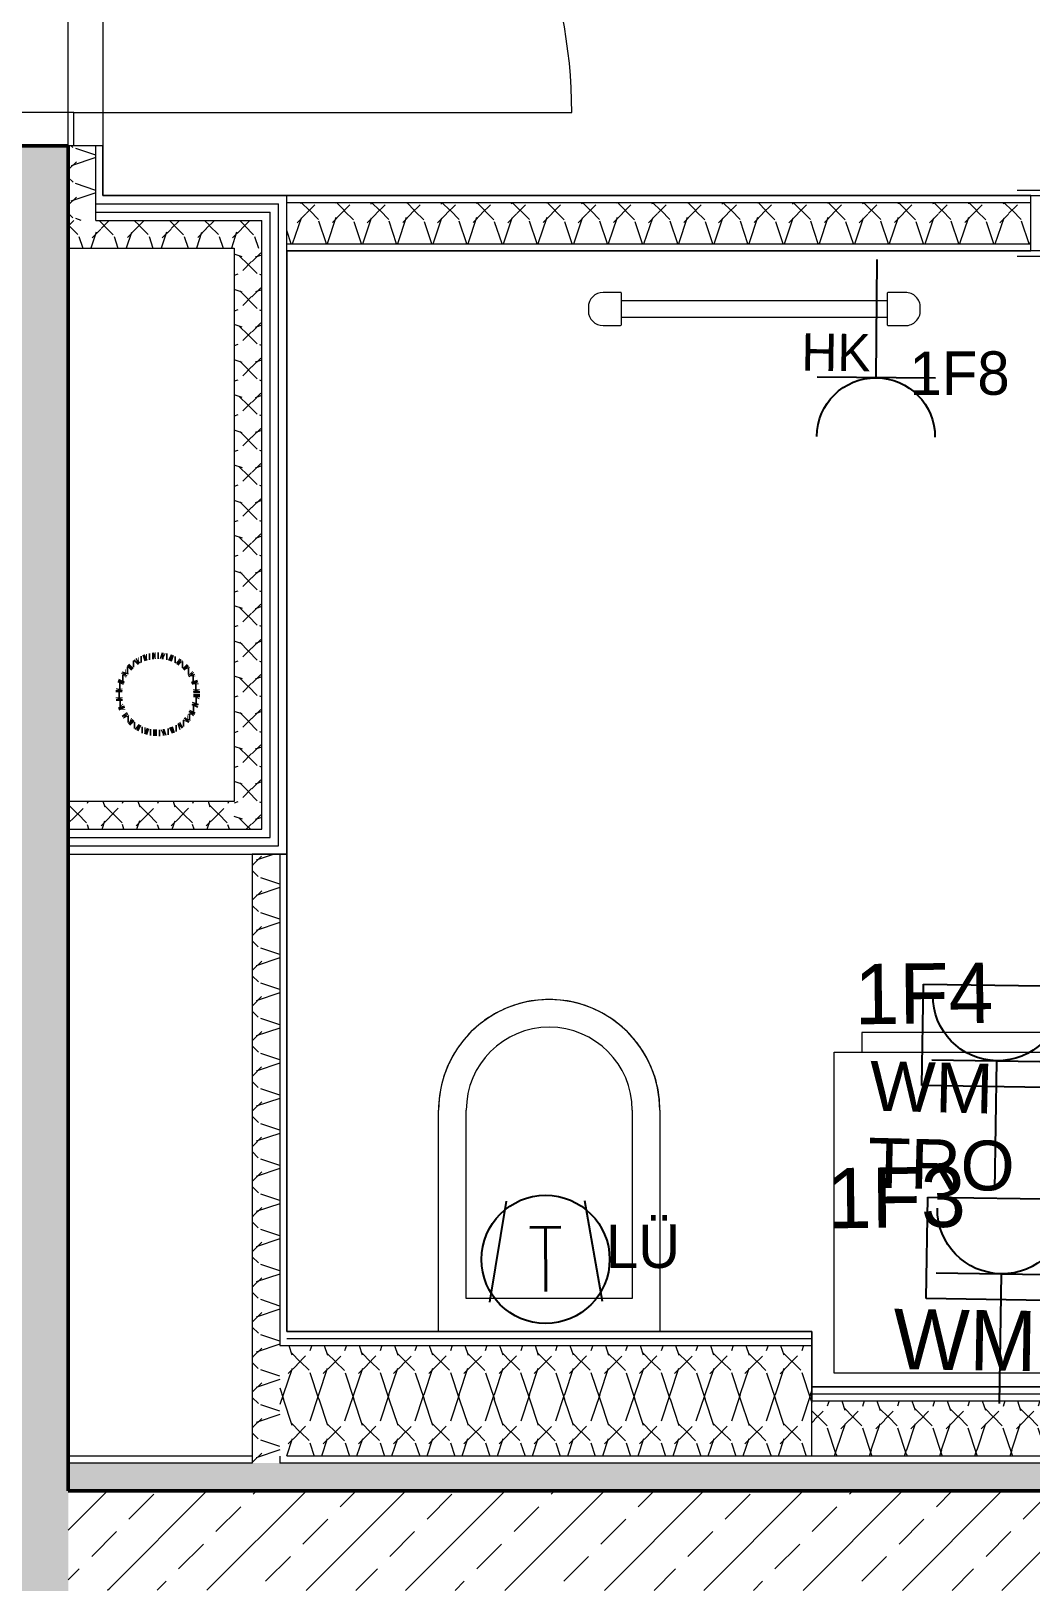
# Model space of a CAD drawing. Header units: metres. Extents: x -17679 to 22565, y -12299 to 33430.
# Drawn here: x 4627 to 6435, y 13222 to 16024 of the extents above; entities that cross this region are included whole.
import ezdxf
from ezdxf.enums import TextEntityAlignment as Align

# ---------------------------------------------------------------- set-up
doc = ezdxf.new("R2010")
doc.units = ezdxf.units.M
doc.linetypes.add('Strich Punkt', pattern=[0.015875, 0.00635, -0.0047625, 0, -0.0047625])
doc.layers.get('0').update_dxf_attribs({"color": 252})
for name, color, linetype, lineweight in [('A_Decken', 8, 'Continuous', 13), ('A_Kanal_SW', 34, 'Strich Punkt', 100), ('A_Raeume_', 7, 'Continuous', 5), ('A_Sanitaer', 3, 'Continuous', 13), ('A_Tueren', 31, 'Continuous', 13), ('A_Waende', 7, 'Continuous', 13), ('M-EQPM', 50, 'Continuous', 5), ('Text', 130, 'Continuous', 9)]:
    doc.layers.add(name, color=color, linetype=linetype, lineweight=lineweight)
doc.layers.add('E_Steckdose+Schalter', color=150, linetype='Continuous', true_color=0x0b6cf4)
doc.styles.add('Arial_2', font='arial.ttf', dxfattribs={"height": 0.09})
doc.styles.add('ET_LEGENDE - Wohnung$0$ROMANS', font='romans.shx', dxfattribs={"width": 0.6})
pattern_1 = [(45, (0, 0), (-0.0898025612106916, 0.0898025612106916), []), (45, (0.0898, 0), (-0.0898025612106916, 0.0898025612106916), [0.0635, -0.03175])]

# ---------------------------------------------------------------- blocks, each defined once
blk = doc.blocks.new('*U553')
for p, q in [((62.49999999999998, 0), (-62.50000000000003, 0)), ((-1.42e-14, 0), (-1.42e-14, -124.9999999999857))]:
    blk.add_line(p, q)
blk.add_arc((-1.42e-14, 62.5), 62.49999999999545, 180, 0)
at = {"style": 'ET_LEGENDE - Wohnung$0$ROMANS', "width": 0.8, "flags": 1}
for tag, p in [('RAUMBUCHNUMMER', (-1.42e-14, -424.9999999999857)), ('ANLAGE', (-7.11e-14, -595.4472819843263)), ('TEILANLAGE_NR', (-7.11e-14, -755.4537253861862)), ('KOMPONENTE', (-7.11e-14, -901.3415913071971)), ('KOMPONENTE_NR', (-7.11e-14, -1063.289201699502)), ('BEZEICHNUNG', (-7.11e-14, -1205.595275481798)), ('TYP', (-1.42e-14, -1346.747756559581)), ('HERSTELLER', (-7.11e-14, -1514.075453492046)), ('MODEL', (-1.42e-14, -1677.25564314158)), ('LEISTUNG_MAX', (-5.258e-13, -1851.504109420363)), ('SPEZIFISCH_1', (-5.258e-13, -2012.846368334653)), ('SPEZIFISCH_2', (-5.258e-13, -2200.001041977929)), ('SPEZIFISCH_3', (-5.258e-13, -2374.249508256711)), ('SPEZIFISCH_4', (-5.258e-13, -2548.497974535494)), ('SPEZIFISCH_5', (-5.258e-13, -2722.746440814277)), ('GEWERKE_CODE', (-5.258e-13, -2896.994907093059)), ('LV_POS', (-5.258e-13, -3071.243373371843)), ('ZAEHLER', (-5.258e-13, -3245.491839650626)), ('PLATZHALTER_1', (-5.258e-13, -3419.740305929408)), ('PLATZHALTER_2', (-5.258e-13, -3593.988772208192)), ('PLATZHALTER_3', (-5.258e-13, -3768.237238486975)), ('JOBLISTE_VDMA', (-5.258e-13, -3942.485704765757)), ('ET_SPEZIFISCH_1', (-5.542e-13, -4116.73417104454)), ('ET_SPEZIFISCH_2', (-5.542e-13, -4290.982637323323)), ('ET_SPEZIFISCH_3', (-5.542e-13, -4465.231103602105)), ('ET_SPEZIFISCH_4', (-5.542e-13, -4639.479569880888)), ('ET_SPEZIFISCH_5', (-5.542e-13, -4813.728036159671)), ('ET_SPEZIFISCH_6', (-5.542e-13, -4987.976502438454)), ('ET_SPEZIFISCH_7', (-5.542e-13, -5162.224968717237))]:
    blk.add_attdef(tag, text='', height=100, dxfattribs=at).set_placement(p, align=Align.MIDDLE)
blk = doc.blocks.new('*U554')
for p, q in [((-61.10572275256288, 91.4663361400626), (-88.08133666266853, -65.89141166887865)), ((61.13336169065442, 91.44786541193635), (88.10124545852727, -65.86478990064664))]:
    blk.add_line(p, q)
blk.add_circle((0, 0), 100)
at = {"style": 'ET_LEGENDE - Wohnung$0$ROMANS', "width": 0.8}
blk.add_text('T', height=100, dxfattribs=at).set_placement((0, 0), align=Align.MIDDLE_CENTER)
at = {"style": 'ET_LEGENDE - Wohnung$0$ROMANS', "width": 0.6, "flags": 1}
for tag, p in [('RAUMBUCHNUMMER', (0, -400)), ('ANLAGE', (0, -550))]:
    blk.add_attdef(tag, text='', height=100, dxfattribs=at).set_placement(p, align=Align.MIDDLE)
for tag, p in [('TEILANLAGE_NR', (0, -700)), ('KOMPONENTE', (0, -850)), ('KOMPONENTE_NR', (0, -1000)), ('BEZEICHNUNG', (0, -1150)), ('TYP', (0, -1300)), ('HERSTELLER', (0, -1450)), ('MODEL', (0, -1600)), ('LEISTUNG_MAX', (0, -1750)), ('SPEZIFISCH_1', (0, -1900)), ('SPEZIFISCH_2', (0, -2050)), ('SPEZIFISCH_3', (-9.095e-13, -2200)), ('SPEZIFISCH_4', (0, -2350)), ('SPEZIFISCH_5', (0, -2500)), ('GEWERKE_CODE', (0, -2650)), ('LV_POS', (0, -2800)), ('ZAEHLER', (0, -2950)), ('PLATZHALTER_1', (0, -3100)), ('PLATZHALTER_2', (-9.095e-13, -3250)), ('PLATZHALTER_3', (-9.095e-13, -3400)), ('JOBLISTE_VDMA', (0, -3550)), ('ET_SPEZIFISCH_1', (0, -3700)), ('ET_SPEZIFISCH_2', (0, -3850)), ('ET_SPEZIFISCH_3', (0, -4000)), ('ET_SPEZIFISCH_4', (0, -4149.999999999999)), ('ET_SPEZIFISCH_5', (0, -4299.999999999999)), ('ET_SPEZIFISCH_6', (0, -4449.999999999999)), ('ET_SPEZIFISCH_7', (0, -4599.999999999999))]:
    blk.add_attdef(tag, text='', height=100, dxfattribs=at).set_placement(p, align=Align.MIDDLE_CENTER)
blk = doc.blocks.new('*U557')
for p, q in [((71.76012031211306, 72.89295057388), (-72.64824161156511, 72.89295057388)), ((-72.64824161156511, 72.89295057388), (-72.64824161150813, -25.05839849405378)), ((71.76012031211306, -25.058398494031), (71.76012031211306, 72.89295057388)), ((62.49999999999998, 0), (-62.50000000000003, 0)), ((-1.42e-14, 0), (-1.42e-14, -124.9999999999857)), ((-72.64824161150813, -25.05839849405378), (71.76012031211306, -25.058398494031))]:
    blk.add_line(p, q)
blk.add_arc((-1.42e-14, 62.5), 62.49999999999545, 180, 0)
at = {"style": 'ET_LEGENDE - Wohnung$0$ROMANS', "width": 0.8, "flags": 1}
for tag, p in [('RAUMBUCHNUMMER', (-1.42e-14, -424.9999999999857)), ('ANLAGE', (-7.11e-14, -595.4472819843263)), ('TEILANLAGE_NR', (-7.11e-14, -755.4537253861862)), ('KOMPONENTE', (-7.11e-14, -901.3415913071971)), ('KOMPONENTE_NR', (-7.11e-14, -1063.289201699502)), ('BEZEICHNUNG', (-7.11e-14, -1205.595275481798)), ('TYP', (-1.42e-14, -1346.747756559581)), ('HERSTELLER', (-7.11e-14, -1514.075453492046)), ('MODEL', (-1.42e-14, -1677.25564314158)), ('LEISTUNG_MAX', (-5.258e-13, -1851.504109420363)), ('SPEZIFISCH_1', (-5.258e-13, -2012.846368334653)), ('SPEZIFISCH_2', (-5.258e-13, -2200.001041977929)), ('SPEZIFISCH_3', (-5.258e-13, -2374.249508256711)), ('SPEZIFISCH_4', (-5.258e-13, -2548.497974535494)), ('SPEZIFISCH_5', (-5.258e-13, -2722.746440814277)), ('GEWERKE_CODE', (-5.258e-13, -2896.994907093059)), ('LV_POS', (-5.258e-13, -3071.243373371843)), ('ZAEHLER', (-5.258e-13, -3245.491839650626)), ('PLATZHALTER_1', (-5.258e-13, -3419.740305929408)), ('PLATZHALTER_2', (-5.258e-13, -3593.988772208192)), ('PLATZHALTER_3', (-5.258e-13, -3768.237238486975)), ('JOBLISTE_VDMA', (-5.258e-13, -3942.485704765757))]:
    blk.add_attdef(tag, text='', height=100, dxfattribs=at).set_placement(p, align=Align.MIDDLE)
blk = doc.blocks.new('UZ_D1 - SL_0900x2000_Wohnungstür-5426849-263_PP_03DG_BT2')
at = {"layer": 'A_Tueren', "lineweight": 5}
for p, q in [((0.4499999999999895, 0.1000000000009668), (0.449999999999988, 1.000000000000967)), ((-0.5100000000000088, 0.100000000000966), (-0.4500000000000082, 0.1000000000009659)), ((-0.4500000000000082, 0.1000000000009659), (-0.4500000000000082, -0.1000000000000607)), ((0.4499999999999915, 0.1000000000009661), (0.4499999999999915, -0.1000000000000618)), ((0.5099999999999923, 0.100000000000966), (0.4499999999999915, 0.1000000000009661)), ((-0.4500000000000082, -0.1000000000000607), (-0.5100000000000089, -0.1000000000000607)), ((0.4499999999999915, -0.1000000000000618), (0.5099999999999923, -0.1000000000000617))]:
    blk.add_line(p, q, dxfattribs=at)
blk.add_arc((0.4499999999999894, 0.1000000000009668), 0.8999999999999996, 89.99999999999969, 180.0000000000001, dxfattribs=at)
blk = doc.blocks.new('UZ_D1 - SL_0800x2000_Zimmertür_Stahlzarge_GK-7175309-263_PP_03DG_BT2')
at = {"layer": 'A_Tueren', "lineweight": 5}
for p, q in [((-0.400000000000008, 0.0600000000000611), (-0.4600000000000088, 0.0600000000000611)), ((-0.400000000000008, -0.0600000000009659), (-0.400000000000008, 0.0600000000000611)), ((0.3999999999999917, 0.0600000000000649), (0.4599999999999925, 0.060000000000065)), ((0.3999999999999917, -0.0600000000009661), (0.3999999999999917, 0.060000000000065)), ((-0.4600000000000088, -0.0600000000009661), (-0.400000000000008, -0.0600000000009659)), ((0.4599999999999925, -0.0600000000009661), (0.3999999999999917, -0.0600000000009661)), ((0.3999999999999895, -0.0600000000009666), (0.3999999999999883, -0.8600000000009668))]:
    blk.add_line(p, q, dxfattribs=at)
blk.add_arc((0.3999999999999895, -0.0600000000009665), 0.8000000000000008, 179.9999999999999, 269.9999999999999, dxfattribs=at)
blk = doc.blocks.new('Sani_Waschmaschine - 600x600-V33-263_PP_03DG_BT2')
at = {"layer": 'A_Sanitaer'}
for p, q in [((0.017517468495105, 0.0483504352122712), (0.0175174684951029, 0.0133504352122705)), ((0.0237854904497031, 0.0483504352121971), (0.0175174684951586, 0.0483504352121971)), ((0.5175174684951586, 0.0483504352121972), (0.0175174684951586, 0.0483504352121971)), ((0.0422752515195546, 0.0483504352121971), (0.023785490449706, 0.0483504352121971)), ((0.0720595978781521, 0.0483504352121971), (0.042275251519558, 0.0483504352121971)), ((0.1116450180304763, 0.0483504352121971), (0.0720595978781559, 0.0483504352121971)), ((0.1590465337157703, 0.0483504352121971), (0.1116450180304842, 0.0483504352121971)), ((0.2118872350060813, 0.0483504352121971), (0.1590465337157785, 0.0483504352121971)), ((0.26751746849516, 0.0483504352121971), (0.2118872350060895, 0.0483504352121971)), ((0.3231477019842383, 0.0483504352121971), (0.2675174684951642, 0.0483504352121971)), ((0.3759884032745492, 0.0483504352121971), (0.3231477019842472, 0.0483504352121971)), ((0.4233899189598428, 0.0483504352121971), (0.3759884032745581, 0.0483504352121971)), ((0.4629753391121667, 0.0483504352121971), (0.4233899189598523, 0.0483504352121971)), ((0.4927596854707638, 0.0483504352121972), (0.4629753391121716, 0.0483504352121971)), ((0.5112494465406147, 0.0483504352121971), (0.4927596854707638, 0.0483504352121972)), ((0.5175174684951586, 0.0483504352121972), (0.5112494465406147, 0.0483504352121971)), ((0.5175174684951042, 0.0133504352122748), (0.5175174684951042, 0.0483504352122712)), ((-0.032482531504838, 0.0133504352121966), (0.5675174684951619, 0.0133504352121967)), ((-0.032482531504838, -0.566649564787803), (-0.032482531504838, 0.0133504352121966)), ((0.0175174684951586, 0.0133504352121966), (0.1116450180304773, 0.0133504352121966)), ((0.0175174684951586, 0.0133504352121966), (0.0237854904497027, 0.0133504352121966)), ((0.0237854904497027, 0.0133504352121966), (0.0422752515195537, 0.0133504352121966)), ((0.0422752515195537, 0.0133504352121966), (0.072059597878151, 0.0133504352121966)), ((0.0720595978781547, 0.0133504352121966), (0.111645018030475, 0.0133504352121966)), ((0.1116450180304792, 0.0133504352121966), (0.1590465337157713, 0.0133504352121966)), ((0.1116450180304789, 0.0133504352121966), (0.1590465337157687, 0.0133504352121966)), ((0.1590465337157713, 0.0133504352121966), (0.2118872350060821, 0.0133504352121966)), ((0.1590465337157728, 0.0133504352121966), (0.2118872350060795, 0.0133504352121966)), ((0.2118872350060821, 0.0133504352121966), (0.2675174684951606, 0.0133504352121966)), ((0.2118872350060838, 0.0133504352121966), (0.267517468495158, 0.0133504352121966)), ((0.2675174684951628, 0.0133504352121966), (0.3231477019842389, 0.0133504352121966)), ((0.2675174684951666, 0.0133504352121966), (0.3231477019842366, 0.0133504352121966)), ((0.3231477019842389, 0.0133504352121966), (0.3759884032745498, 0.0133504352121966)), ((0.323147701984241, 0.0133504352121966), (0.3759884032745475, 0.0133504352121966)), ((0.3759884032745518, 0.0133504352121966), (0.4233899189598431, 0.0133504352121966)), ((0.3759884032745521, 0.0133504352121966), (0.4233899189598415, 0.0133504352121966)), ((0.4233899189598456, 0.0133504352121966), (0.462975339112167, 0.0133504352121966)), ((0.4233899189598461, 0.0133504352121966), (0.4629753391121656, 0.0133504352121966)), ((0.462975339112167, 0.0133504352121966), (0.492759685470764, 0.0133504352121966)), ((0.4629753391121706, 0.0133504352121966), (0.4927596854707631, 0.0133504352121966)), ((0.4927596854707667, 0.0133504352121966), (0.5112494465406147, 0.0133504352121966)), ((0.4927596854707687, 0.0133504352121966), (0.5112494465406144, 0.0133504352121966)), ((0.5112494465406147, 0.0133504352121966), (0.5175174684951588, 0.0133504352121966)), ((0.5112494465406144, 0.0133504352121966), (0.5175174684951588, 0.0133504352121966)), ((0.5675174684951619, 0.0133504352121967), (0.5675174684951619, -0.5666495647878027)), ((0.5675174684951619, -0.5666495647878027), (-0.032482531504838, -0.5666495647878027))]:
    blk.add_line(p, q, dxfattribs=at)
blk = doc.blocks.new('Sani_WC-Wandbasierend - 400x600-V56-263_PP_03DG_BT2')
at = {"layer": 'A_Sanitaer', "lineweight": 5}
for p, q in [((-0.0750000000000053, -0.5125000000019604), (-0.0750000000000053, -0.112500000001966)), ((-0.0750000000000076, -0.112500000001966), (0.3249999999999972, -0.112500000001966)), ((-0.0750000000000076, -0.5125000000019089), (-0.0750000000000076, -0.112500000001966)), ((0.3249999999999948, -0.112500000001966), (0.3249999999999948, -0.5125000000019604)), ((0.3249999999999972, -0.112500000001966), (0.3249999999999972, -0.5125000000019082)), ((-0.0250000000000051, -0.1725000000019744), (0.2749999999999947, -0.1725000000019744)), ((-0.0250000000000051, -0.5125000000019088), (-0.0250000000000051, -0.1725000000019744)), ((0.2749999999999947, -0.1725000000019744), (0.2749999999999947, -0.5125000000019082))]:
    blk.add_line(p, q, dxfattribs=at)
for centre, radius, start, end in [((0.1249999999999948, -0.5125000000019604), 0.1999999999999985, 180.0000000000007, 3.053e-13), ((0.1249999999999948, -0.5125000000019082), 0.1999999999999988, 179.9999999999999, 195.2196719280583), ((0.1249999999999948, -0.5125000000019082), 0.1499999999999993, 180.0000000000003, 359.9999999999996), ((0.1249999999999948, -0.5125000000019082), 0.1999999999999986, 344.7803280719468, 359.9999999999996), ((0.1249999999999948, -0.5125000000019082), 0.1999999999999988, 195.2196719280583, 200.1489911569505), ((0.1249999999999948, -0.5125000000019082), 0.1999999999999988, 200.1489911569505, 210.5084536868395), ((0.1249999999999948, -0.5125000000019082), 0.1999999999999986, 332.2043756006005, 339.8510088430535), ((0.1249999999999948, -0.5125000000019082), 0.1999999999999986, 339.8510088430535, 344.7803280719468), ((0.1249999999999948, -0.5125000000019082), 0.1999999999999988, 210.5084536868395, 216.2662473357285), ((0.1249999999999948, -0.5125000000019082), 0.1999999999999985, 323.7337526642704, 329.4915463131563), ((0.1249999999999948, -0.5125000000019082), 0.1999999999999986, 329.4915463131563, 332.0709084514628), ((0.1249999999999948, -0.5125000000019082), 0.1999999999999988, 216.2662473357286, 225.9280558007898), ((0.1249999999999948, -0.5125000000019082), 0.1999999999999986, 314.071944199206, 323.7337526642704), ((0.1249999999999948, -0.5125000000019082), 0.1999999999999989, 225.9280558007897, 231.8047665613715), ((0.1249999999999948, -0.5125000000019082), 0.1999999999999988, 231.8047665613715, 241.6661428717942), ((0.1249999999999948, -0.5125000000019082), 0.1999999999999986, 298.3338571281986, 308.1952334386325), ((0.1249999999999948, -0.5125000000019082), 0.1999999999999985, 308.1952334386325, 314.071944199206), ((0.1249999999999948, -0.5125000000019082), 0.1999999999999988, 241.6661428717942, 247.1471205001753), ((0.1249999999999948, -0.5125000000019082), 0.1999999999999987, 247.1471205001752, 258.6660035308511), ((0.1249999999999948, -0.5125000000019082), 0.1999999999999986, 281.3339964691955, 292.8528794998212), ((0.1249999999999948, -0.5125000000019082), 0.1999999999999986, 292.8528794998212, 298.3338571281986), ((0.1249999999999948, -0.5125000000019082), 0.1999999999999987, 258.6660035308511, 262.3967355897237), ((0.1249999999999948, -0.5125000000019082), 0.1999999999999987, 262.3967355897237, 277.6032644102702), ((0.1249999999999948, -0.5125000000019082), 0.1999999999999986, 277.6032644102702, 281.3339964691955)]:
    blk.add_arc(centre, radius, start, end, dxfattribs=at)
blk = doc.blocks.new('HLS_Heizkörper Bad - 60x120-V103-263_PP_03DG_BT2')
at = {"layer": 'M-EQPM'}
for p, q in [((-0.2419849348481775, -0.0500000000000012), (-0.2729999999999975, -0.0500000000000012)), ((-0.2400000000000147, -0.1080000000000008), (-0.2400000000000147, -0.0519849348481641)), ((0.2400000000000151, -0.0520000000000012), (0.2400000000000152, -0.1080181787089705)), ((0.2730000000000071, -0.0500000000000012), (0.2420000000000151, -0.0500000000000012)), ((-0.2999999999999973, -0.0770000000000012), (-0.2999999999999972, -0.083000000000001)), ((0.2399999999999455, -0.0649999999998986), (-0.2400000000000538, -0.064999999999903)), ((0.3000000000000072, -0.0830000000000008), (0.3000000000000071, -0.0770000000000012)), ((-0.2729999999999972, -0.1100000000000007), (-0.2420000000000146, -0.1100000000000007)), ((-0.240000000000056, -0.0949999999998962), (0.2399999999999477, -0.0949999999998961)), ((0.2419818212910453, -0.1100000000000008), (0.2730000000000071, -0.1100000000000008))]:
    blk.add_line(p, q, dxfattribs=at)
for centre, radius, start, end in [((-0.2729999999999973, -0.0770000000000013), 0.027, 89.99999999999994, 179.9999999999996), ((-0.2419849348481775, -0.0519849348481641), 0.0019849348481629, 359.9999999999986, 90.00000000000063), ((-0.2419849348481774, -0.051984934848156), 0.0019849348481629, 44.99999999999871, 74.99999999999888), ((0.2420000000000151, -0.0520000000000012), 0.002, 89.9999999999998, 180.0000000000002), ((0.2730000000000071, -0.0770000000000012), 0.0270000000000001, 359.9999999999988, 89.99999999999928), ((-0.2729999999999972, -0.0830000000000008), 0.027, 179.9999999999996, 269.9999999999993), ((0.2730000000000072, -0.0830000000000008), 0.027, 269.9999999999989, 359.999999999999), ((-0.2420000000000147, -0.1080000000000007), 0.002, 270.0000000000002, 359.9999999999994), ((-0.2420000000000146, -0.1079999999999926), 0.002, 269.999999999999, 359.999999999999), ((0.2419818212910453, -0.1080181787089705), 0.0019818212910302, 179.9999999999992, 270.0000000000005), ((0.2419818212910454, -0.1080181787089624), 0.0019818212910302, 179.9999999999994, 269.9999999999998)]:
    blk.add_arc(centre, radius, start, end, dxfattribs=at)
blk = doc.blocks.new('6546546')
at = {"layer": 'A_Waende', "lineweight": 5, "true_color": 0x636466}
h = blk.add_hatch(dxfattribs=at)
h.set_pattern_fill('FP_2', color=251, style=0, pattern_type=2)
h.set_pattern_definition(pattern_1)
h.paths.add_polyline_path([(-45.02876110634039, 55.64868061708263), (-45.02870152497862, 58.2636806158991), (-45.20868241673145, 58.2636791113193), (-45.2087163860061, 55.64868603357022), (-45.09758313087834, 55.64868268804731)])
h.paths.add_polyline_path([(-45.02881878522732, 59.28368061543729), (-45.02865172322148, 59.28368603192483), (-45.02849441654855, 65.14629212796952), (-45.20847530795609, 65.14629062338953), (-45.20847530795609, 59.28368603192482)])
h.paths.add_polyline_path([(-45.02844752519382, 66.16629212750765), (-45.02844461460815, 66.16629212750763), (-45.02827391666545, 72.0239029669028), (-45.20826834980172, 72.0239036400427), (-45.20826834963874, 66.16629754399526), (-45.02848092686724, 66.16629212750763)])
h.paths.add_polyline_path([(-45.02830551284315, 71.3532823519311), (-45.02830686696502, 71.35328235193111), (-45.02830551284315, 71.67791588771257)])
h.paths.add_polyline_path([(-45.02823765628101, 73.04390363958086), (-45.02821373345753, 76.47651515560126), (-45.20813436344456, 76.47652056970044), (-45.20815783824694, 73.0439090560684), (-45.0282710579511, 73.04390363958086)])
h = blk.add_hatch(dxfattribs=at)
h.set_pattern_fill('FP_126', color=251, angle=247.6400000000051, style=0, pattern_type=2)
h.set_pattern_definition([(134.9980000000051, (-44.96588518863151, 72.8528072911594), (-0.2539953934585946, 0.1270123151580733), [0.02245, -0.15715]), (134.9980000000051, (-45.07702657229116, 72.90068831911641), (-0.2539953934585946, 0.1270123151580733), [0.02245, -0.15715]), (134.9980000000051, (-44.96563560803584, 72.91650138593691), (-0.2539953934585946, 0.1270123151580733), [0.02245, -0.15715]), (134.9980000000051, (-45.07715741652413, 72.96345760204832), (-0.2539953934585946, 0.1270123151580733), [0.02245, -0.15715]), (161.5630000000051, (-44.98188241393122, 72.86911951917125), (-0.5079932232547835, 0.1270184192438868), [0.0502, -0.35141]), (161.5630000000051, (-45.02964470552552, 72.88444151322103), (-0.5079932232547835, 0.1270184192438868), [0.0502, -0.35141]), (161.5630000000051, (-44.98201325816417, 72.93188880210317), (-0.5079932232547835, 0.1270184192438868), [0.0502, -0.35141]), (161.5630000000051, (-45.02939512492983, 72.94813560799854), (-0.5079932232547835, 0.1270184192438868), [0.0502, -0.35141]), (224.9980000000051, (-45.07734157500332, 72.86837886580486), (0.2540042599719538, 0.1269945826250086), [0.02245, -0.15715]), (224.9980000000051, (-44.96563560803584, 72.91650138593691), (0.2540042599719538, 0.1269945826250086), [0.02245, -0.15715]), (224.9980000000051, (-45.07709199440766, 72.93207296058237), (0.2540042599719538, 0.1269945826250086), [0.02245, -0.15715]), (224.9980000000051, (-44.9657664522688, 72.97927066886882), (0.2540042599719538, 0.1269945826250086), [0.02245, -0.15715]), (198.4330000000051, (-45.02964470552552, 72.88444151322103), (0.5080020895753109, 0.1269829543171755), [0.0502, -0.35141]), (198.4330000000051, (-44.98194783604769, 72.90050416063721), (0.5080020895753109, 0.1269829543171755), [0.0502, -0.35141]), (198.4330000000051, (-45.02939512492983, 72.94813560799854), (0.5080020895753109, 0.1269829543171755), [0.0502, -0.35141]), (198.4330000000051, (-44.98169825545201, 72.96419825541473), (0.5080020895753109, 0.1269829543171755), [0.0502, -0.35141])])
h.paths.add_polyline_path([(-44.97827241209528, 71.88890213552395), (-44.97826834972961, 72.02390213546282), (-45.02826834976018, 72.02390213546279), (-45.02821373345753, 71.88890364010385), (-44.99080024683084, 71.88890364010383)])
h.paths.add_polyline_path([(-44.97823765630019, 73.043902135001), (-44.97821576130735, 73.784013649853), (-45.02821538518523, 73.784013649853), (-45.02821373345752, 73.04390363958083)])
h = blk.add_hatch(dxfattribs=at)
h.set_pattern_fill('FP_72', color=251, angle=-112.3600000000033, style=0, pattern_type=2)
h.set_pattern_definition([(44.99799999999664, (-43.06324676877385, 71.83442620172927), (0.1270123151581107, 0.2539953934585759), [0.02245, -0.15715]), (44.99799999999664, (-43.01574616564546, 71.94464277354332), (0.1270123151581107, 0.2539953934585759), [0.02245, -0.15715]), (44.99799999999664, (-42.99955267399633, 71.83417662113358), (0.1270123151581107, 0.2539953934585759), [0.02245, -0.15715]), (44.99799999999664, (-42.9516716460393, 71.94531800479322), (0.1270123151581107, 0.2539953934585759), [0.02245, -0.15715]), (71.56299999999665, (-43.04731496559062, 71.84949861518336), (0.1270184192439616, 0.5079932232547647), [0.0502, -0.35141]), (71.56299999999665, (-43.03106815969523, 71.89688048194901), (0.1270184192439616, 0.5079932232547647), [0.0502, -0.35141]), (71.56299999999665, (-42.98362087081311, 71.84924903458767), (0.1270184192439616, 0.5079932232547647), [0.0502, -0.35141]), (71.56299999999665, (-42.96791845193469, 71.89793613802757), (0.1270184192439616, 0.5079932232547647), [0.0502, -0.35141]), (134.9979999999966, (-43.04713080711142, 71.94457735142683), (0.126994582624971, -0.2540042599719725), [0.02245, -0.15715]), (134.9979999999966, (-42.99955267399633, 71.83417662113358), (0.126994582624971, -0.2540042599719725), [0.02245, -0.15715]), (134.9979999999966, (-42.98305628750528, 71.94525258267674), (0.126994582624971, -0.2540042599719725), [0.02245, -0.15715]), (134.9979999999966, (-42.93585857921883, 71.83392704053789), (0.126994582624971, -0.2540042599719725), [0.02245, -0.15715]), (108.4329999999966, (-43.03106815969523, 71.89688048194901), (0.1269829543171002, -0.5080020895753296), [0.0502, -0.35141]), (108.4329999999966, (-43.01593032412466, 71.84956403729984), (0.1269829543171002, -0.5080020895753296), [0.0502, -0.35141]), (108.4329999999966, (-42.96791845193469, 71.89793613802757), (0.1269829543171002, -0.5080020895753296), [0.0502, -0.35141]), (108.4329999999966, (-42.95185580451851, 71.85023926854976), (0.1269829543171002, -0.5080020895753296), [0.0502, -0.35141])])
h.paths.add_polyline_path([(-41.48016182881227, 71.84629724791326), (-41.48022472025136, 71.92129687369471), (-42.41827143612494, 71.92129724787932), (-42.41827086178871, 71.84632533030492), (-41.48022472025136, 71.84629724791326)])
h.paths.add_polyline_path([(-41.49265919579185, 71.84631304307078), (-41.49265957193683, 71.84632510105307), (-41.49265957193683, 71.92129724787932)])
h.paths.add_polyline_path([(-43.2882742655413, 71.84635128074306), (-43.2882742655413, 71.92135128079428), (-44.63327143428825, 71.92139175390795), (-44.63327143428824, 71.84639175387399), (-43.37359460045861, 71.8463538481855)])
h = blk.add_hatch(dxfattribs=at)
h.set_pattern_fill('FP_87', color=251, angle=-112.360000000001, style=0, pattern_type=2)
h.set_pattern_definition([(224.997999999999, (-44.83017857522369, 71.93410564477433), (-0.1270123151581004, -0.2539953934585809), [0.02245, -0.15715]), (224.997999999999, (-44.87805960318071, 71.82296426111469), (-0.1270123151581004, -0.2539953934585809), [0.02245, -0.15715]), (224.997999999999, (-44.89425309482984, 71.93343041352443), (-0.1270123151581004, -0.2539953934585809), [0.02245, -0.15715]), (224.997999999999, (-44.94175369795823, 71.82321384171038), (-0.1270123151581004, -0.2539953934585809), [0.02245, -0.15715]), (251.562999999999, (-44.84649080323555, 71.91810841947463), (-0.1270184192439412, -0.5079932232547698), [0.0502, -0.35141]), (251.562999999999, (-44.86273760913093, 71.87072655270899), (-0.1270184192439412, -0.5079932232547698), [0.0502, -0.35141]), (251.562999999999, (-44.91018489801305, 71.91835800007033), (-0.1270184192439412, -0.5079932232547698), [0.0502, -0.35141]), (251.562999999999, (-44.92550689206284, 71.87059570847603), (-0.1270184192439412, -0.5079932232547698), [0.0502, -0.35141]), (314.997999999999, (-44.84667496171477, 71.82302968323117), (-0.1269945826249812, 0.2540042599719674), [0.02245, -0.15715]), (314.997999999999, (-44.89425309482984, 71.93343041352443), (-0.1269945826249812, 0.2540042599719674), [0.02245, -0.15715]), (314.997999999999, (-44.91036905649226, 71.82327926382686), (-0.1269945826249812, 0.2540042599719674), [0.02245, -0.15715]), (314.997999999999, (-44.95794718960735, 71.9336799941201), (-0.1269945826249812, 0.2540042599719674), [0.02245, -0.15715]), (288.4329999999989, (-44.86273760913093, 71.87072655270899), (-0.1269829543171207, 0.5080020895753244), [0.0502, -0.35141]), (288.4329999999989, (-44.87787544470151, 71.91804299735816), (-0.1269829543171207, 0.5080020895753244), [0.0502, -0.35141]), (288.4329999999989, (-44.92550689206284, 71.87059570847603), (-0.1269829543171207, 0.5080020895753244), [0.0502, -0.35141]), (288.4329999999989, (-44.94156953947902, 71.91829257795384), (-0.1269829543171207, 0.5080020895753244), [0.0502, -0.35141])])
h.paths.add_polyline_path([(-44.6782739168247, 71.83889310806725), (-44.67827391682468, 71.88889310808987), (-45.02827241212642, 71.88890213552395), (-45.02821373345753, 71.83890364012645), (-44.67830551300225, 71.83889310901804)])
h = blk.add_hatch(dxfattribs=at)
h.set_pattern_fill('FP_88', color=251, angle=247.6400000000023, style=0, pattern_type=2)
h.set_pattern_definition([(134.9980000000023, (-44.6327244032249, 71.29168689507755), (-0.2539953934585883, 0.1270123151580857), [0.02245, -0.15715]), (134.9980000000023, (-44.74424621171317, 71.33864311118897), (-0.2539953934585883, 0.1270123151580857), [0.02245, -0.15715]), (134.9980000000023, (-44.63378005930346, 71.3548366028381), (-0.2539953934585883, 0.1270123151580857), [0.02245, -0.15715]), (134.9980000000023, (-44.74399663111751, 71.40233720596649), (-0.2539953934585883, 0.1270123151580857), [0.02245, -0.15715]), (161.5630000000023, (-44.64910205335324, 71.30707431124381), (-0.5079932232547772, 0.1270184192439116), [0.0502, -0.35141]), (161.5630000000023, (-44.69648392011889, 71.32332111713917), (-0.5079932232547772, 0.1270184192439116), [0.0502, -0.35141]), (161.5630000000023, (-44.64885247275755, 71.37076840602131), (-0.5079932232547772, 0.1270184192439116), [0.0502, -0.35141]), (161.5630000000023, (-44.69661476435184, 71.3860904000711), (-0.5079932232547772, 0.1270184192439116), [0.0502, -0.35141]), (224.9980000000023, (-44.74418078959671, 71.30725846972301), (0.2540042599719599, 0.1269945826249962), [0.02245, -0.15715]), (224.9980000000023, (-44.63378005930346, 71.3548366028381), (0.2540042599719599, 0.1269945826249962), [0.02245, -0.15715]), (224.9980000000023, (-44.74393120900102, 71.37095256450051), (0.2540042599719599, 0.1269945826249962), [0.02245, -0.15715]), (224.9980000000023, (-44.63353047870778, 71.41853069761561), (0.2540042599719599, 0.1269945826249962), [0.02245, -0.15715]), (198.4330000000023, (-44.69648392011889, 71.32332111713917), (0.5080020895753171, 0.1269829543171506), [0.0502, -0.35141]), (198.4330000000023, (-44.64878705064108, 71.33938376455535), (0.5080020895753171, 0.1269829543171506), [0.0502, -0.35141]), (198.4330000000023, (-44.69661476435184, 71.3860904000711), (0.5080020895753171, 0.1269829543171506), [0.0502, -0.35141]), (198.4330000000023, (-44.64891789487403, 71.40215304748727), (0.5080020895753171, 0.1269829543171506), [0.0502, -0.35141])])
h.paths.add_polyline_path([(-44.67830551300225, 70.7888931085417), (-44.6782739168247, 71.83889310806725), (-44.7282735839971, 71.8388931080673), (-44.72830400839986, 70.78889461312154), (-44.69584053209112, 70.78889363619841)])
h = blk.add_hatch(dxfattribs=at)
h.set_pattern_fill('FP_89', color=251, angle=-112.3599999999975, style=0, pattern_type=2)
h.set_pattern_definition([(44.99800000000244, (-44.87855072547731, 70.74402785946499), (0.127012315158085, 0.2539953934585887), [0.02245, -0.15715]), (44.99800000000244, (-44.83066969752029, 70.85516924312464), (0.127012315158085, 0.2539953934585887), [0.02245, -0.15715]), (44.99800000000244, (-44.8148566306998, 70.74377827886931), (0.127012315158085, 0.2539953934585887), [0.02245, -0.15715]), (44.99800000000244, (-44.76697560274279, 70.85491966252896), (0.127012315158085, 0.2539953934585887), [0.02245, -0.15715]), (71.56300000000245, (-44.86223849746545, 70.7600250847647), (0.1270184192439102, 0.5079932232547775), [0.0502, -0.35141]), (71.56300000000245, (-44.84691650341566, 70.80778737635899), (0.1270184192439102, 0.5079932232547775), [0.0502, -0.35141]), (71.56300000000245, (-44.79854440268794, 70.759775504169), (0.1270184192439102, 0.5079932232547775), [0.0502, -0.35141]), (71.56300000000245, (-44.78322240863817, 70.8075377957633), (0.1270184192439102, 0.5079932232547775), [0.0502, -0.35141]), (134.9980000000024, (-44.86205433898625, 70.85510382100817), (0.1269945826249967, -0.2540042599719596), [0.02245, -0.15715]), (134.9980000000024, (-44.8148566306998, 70.74377827886931), (0.1269945826249967, -0.2540042599719596), [0.02245, -0.15715]), (134.9980000000024, (-44.79928505605434, 70.85523466524111), (0.1269945826249967, -0.2540042599719596), [0.02245, -0.15715]), (134.9980000000024, (-44.75116253592228, 70.74352869827364), (0.1269945826249967, -0.2540042599719596), [0.02245, -0.15715]), (108.4330000000024, (-44.84691650341566, 70.80778737635899), (0.1269829543171517, -0.5080020895753168), [0.0502, -0.35141]), (108.4330000000024, (-44.83085385599948, 70.76009050688117), (0.1269829543171517, -0.5080020895753168), [0.0502, -0.35141]), (108.4330000000024, (-44.78322240863817, 70.8075377957633), (0.1269829543171517, -0.5080020895753168), [0.0502, -0.35141]), (108.4330000000024, (-44.76715976122198, 70.75984092628549), (0.1269829543171517, -0.5080020895753168), [0.0502, -0.35141])])
h.paths.add_polyline_path([(-44.72830551297974, 70.78889461312156), (-44.72830400839986, 70.83889461309886), (-45.02830400853476, 70.83889461309887), (-45.02821373345753, 70.788903637839), (-44.7302649535874, 70.78889467208425)])
h = blk.add_hatch(dxfattribs=at)
h.set_pattern_fill('FP_91', color=251, angle=247.640000000004, style=0, pattern_type=2)
h.set_pattern_definition([(135.000000000004, (-44.63315656423493, 70.19975062713894), (-0.2539998268700285, 0.1270034489688982), [0.02245, -0.15715]), (135.000000000004, (-44.74429794789457, 70.24763165509594), (-0.2539998268700285, 0.1270034489688982), [0.02245, -0.15715]), (135.000000000004, (-44.63290698363926, 70.26344472191644), (-0.2539998268700285, 0.1270034489688982), [0.02245, -0.15715]), (135.000000000004, (-44.74404836729888, 70.31132574987345), (-0.2539998268700285, 0.1270034489688982), [0.02245, -0.15715]), (161.5650000000039, (-44.64915378953461, 70.21606285515078), (-0.5079976567245458, 0.127000686857869), [0.0502, -0.35141]), (161.5650000000039, (-44.69691608112891, 70.23138484920057), (-0.5079976567245458, 0.127000686857869), [0.0502, -0.35141]), (161.5650000000039, (-44.64890420893894, 70.2797569499283), (-0.5079976567245458, 0.127000686857869), [0.0502, -0.35141]), (161.5650000000039, (-44.69666650053324, 70.29507894397808), (-0.5079976567245458, 0.127000686857869), [0.0502, -0.35141]), (225.000000000004, (-44.74423252577809, 70.21624701362998), (0.2539998268700109, 0.1270034489689334), [0.02245, -0.15715]), (225.000000000004, (-44.63290698363926, 70.26344472191644), (0.2539998268700109, 0.1270034489689334), [0.02245, -0.15715]), (225.000000000004, (-44.74436337001105, 70.2790162965619), (0.2539998268700109, 0.1270034489689334), [0.02245, -0.15715]), (225.000000000004, (-44.63358221488916, 70.3275192415226), (0.2539998268700109, 0.1270034489689334), [0.02245, -0.15715]), (198.4350000000039, (-44.69691608112891, 70.23138484920057), (0.5079976567245282, 0.1270006868579394), [0.0502, -0.35141]), (198.4350000000039, (-44.64921921165111, 70.24744749661674), (0.5079976567245282, 0.1270006868579394), [0.0502, -0.35141]), (198.4350000000039, (-44.69666650053324, 70.29507894397808), (0.5079976567245282, 0.1270006868579394), [0.0502, -0.35141]), (198.4350000000039, (-44.64896963105544, 70.31114159139425), (0.5079976567245282, 0.1270006868579394), [0.0502, -0.35141])])
h.paths.add_polyline_path([(-44.6458405320911, 69.64389213110071), (-44.64584053209111, 70.74389269581557), (-44.69584053209112, 70.74389269581556), (-44.69584053209112, 69.64389363568061)])
h = blk.add_hatch(dxfattribs=at)
h.set_pattern_fill('FP_86', color=251, angle=-112.3600000000022, style=0, pattern_type=2)
h.set_pattern_definition([(224.9979999999978, (-44.15863036115984, 69.88128417270573), (-0.1270123151581055, -0.2539953934585784), [0.02245, -0.15715]), (224.9979999999978, (-44.20651138911686, 69.77014278904609), (-0.1270123151581055, -0.2539953934585784), [0.02245, -0.15715]), (224.9979999999978, (-44.22232445593735, 69.88153375330141), (-0.1270123151581055, -0.2539953934585784), [0.02245, -0.15715]), (224.9979999999978, (-44.27020548389437, 69.77039236964178), (-0.1270123151581055, -0.2539953934585784), [0.02245, -0.15715]), (251.5629999999978, (-44.1749425891717, 69.86528694740603), (-0.1270184192439514, -0.5079932232547673), [0.0502, -0.35141]), (251.5629999999978, (-44.19118939506708, 69.81790508064039), (-0.1270184192439514, -0.5079932232547673), [0.0502, -0.35141]), (251.5629999999978, (-44.23863668394921, 69.86553652800173), (-0.1270184192439514, -0.5079932232547673), [0.0502, -0.35141]), (251.5629999999978, (-44.25395867799898, 69.81777423640743), (-0.1270184192439514, -0.5079932232547673), [0.0502, -0.35141]), (314.9979999999978, (-44.17512674765092, 69.77020821116257), (-0.1269945826249762, 0.2540042599719699), [0.02245, -0.15715]), (314.9979999999978, (-44.22232445593735, 69.88153375330141), (-0.1269945826249762, 0.2540042599719699), [0.02245, -0.15715]), (314.9979999999978, (-44.23789603058281, 69.77007736692961), (-0.1269945826249762, 0.2540042599719699), [0.02245, -0.15715]), (314.9979999999978, (-44.28601855071486, 69.8817833338971), (-0.1269945826249762, 0.2540042599719699), [0.02245, -0.15715]), (288.4329999999978, (-44.19118939506708, 69.81790508064039), (-0.1269829543171106, 0.508002089575327), [0.0502, -0.35141]), (288.4329999999978, (-44.20632723063765, 69.86522152528957), (-0.1269829543171106, 0.508002089575327), [0.0502, -0.35141]), (288.4329999999978, (-44.25395867799898, 69.81777423640743), (-0.1269829543171106, 0.508002089575327), [0.0502, -0.35141]), (288.4329999999978, (-44.27002132541516, 69.86547110588523), (-0.1269829543171106, 0.508002089575327), [0.0502, -0.35141])])
h.paths.add_polyline_path([(-43.68458959218657, 69.65636320553018), (-43.68458357386701, 69.85636320543932), (-44.6458405320911, 69.85636320543932), (-44.6458405320911, 69.6563921311064), (-43.73833262421938, 69.65636482274353)])
h = blk.add_hatch(dxfattribs=at)
h.set_pattern_fill('FP_76', color=251, angle=-112.3599999999987, style=0, pattern_type=2)
h.set_pattern_definition([(224.9980000000012, (-42.58854617276354, 69.78148116004982), (-0.1270123151580902, -0.2539953934585861), [0.02245, -0.15715]), (224.9980000000012, (-42.63642720072056, 69.67033977639018), (-0.1270123151580902, -0.2539953934585861), [0.02245, -0.15715]), (224.9980000000012, (-42.65224026754104, 69.78173074064551), (-0.1270123151580902, -0.2539953934585861), [0.02245, -0.15715]), (224.9980000000012, (-42.70012129549806, 69.67058935698587), (-0.1270123151580902, -0.2539953934585861), [0.02245, -0.15715]), (251.5630000000012, (-42.60485840077539, 69.76548393475014), (-0.1270184192439207, -0.5079932232547751), [0.0502, -0.35141]), (251.5630000000012, (-42.62018039482518, 69.71772164315584), (-0.1270184192439207, -0.5079932232547751), [0.0502, -0.35141]), (251.5630000000012, (-42.66762768370731, 69.76535309051718), (-0.1270184192439207, -0.5079932232547751), [0.0502, -0.35141]), (251.5630000000012, (-42.68387448960268, 69.71797122375152), (-0.1270184192439207, -0.5079932232547751), [0.0502, -0.35141]), (314.9980000000013, (-42.60411774740901, 69.67002477367802), (-0.1269945826249915, 0.2540042599719622), [0.02245, -0.15715]), (314.9980000000013, (-42.65224026754104, 69.78173074064551), (-0.1269945826249915, 0.2540042599719622), [0.02245, -0.15715]), (314.9980000000013, (-42.6678118421865, 69.6702743542737), (-0.1269945826249915, 0.2540042599719622), [0.02245, -0.15715]), (314.9980000000013, (-42.71500955047295, 69.78159989641254), (-0.1269945826249915, 0.2540042599719622), [0.02245, -0.15715]), (288.4330000000012, (-42.62018039482518, 69.71772164315584), (-0.1269829543171413, 0.5080020895753194), [0.0502, -0.35141]), (288.4330000000012, (-42.63624304224135, 69.76541851263366), (-0.1269829543171413, 0.5080020895753194), [0.0502, -0.35141]), (288.4330000000012, (-42.68387448960268, 69.71797122375152), (-0.1269829543171413, 0.5080020895753194), [0.0502, -0.35141]), (288.4330000000012, (-42.69993713701886, 69.76566809322934), (-0.1269829543171413, 0.5080020895753194), [0.0502, -0.35141])])
h.paths.add_polyline_path([(-41.48022810555604, 69.65629687275955), (-41.48022810555604, 69.75629687271457), (-43.68458658501156, 69.75629724885958), (-43.68458959218647, 69.65636320553018), (-41.49265409920577, 69.65629724890452)])
h.paths.add_polyline_path([(-41.49272396795547, 69.65632733314911), (-41.49272472024572, 69.65639175496143), (-41.49272472024572, 69.75629724885957)])
h = blk.add_hatch(dxfattribs=at)
h.set_pattern_fill('FP_78', color=251, angle=-112.3599999999966, style=0, pattern_type=2)
h.set_pattern_definition([(224.9980000000034, (-41.36857960197923, 69.65593608383071), (-0.1270123151580808, -0.2539953934585908), [0.02245, -0.15715]), (224.9980000000034, (-41.4160802051076, 69.54571951201666), (-0.1270123151580808, -0.2539953934585908), [0.02245, -0.15715]), (224.9980000000034, (-41.43227369675674, 69.65618566442637), (-0.1270123151580808, -0.2539953934585908), [0.02245, -0.15715]), (224.9980000000034, (-41.47922991286815, 69.5446638559381), (-0.1270123151580808, -0.2539953934585908), [0.02245, -0.15715]), (251.5630000000034, (-41.38451140516245, 69.6408636703766), (-0.1270184192439019, -0.5079932232547798), [0.0502, -0.35141]), (251.5630000000034, (-41.39983339921222, 69.5931013787823), (-0.1270184192439019, -0.5079932232547798), [0.0502, -0.35141]), (251.5630000000034, (-41.44728068809435, 69.64073282614363), (-0.1270184192439019, -0.5079932232547798), [0.0502, -0.35141]), (251.5630000000034, (-41.46390791881837, 69.5924261475324), (-0.1270184192439019, -0.5079932232547798), [0.0502, -0.35141]), (314.9980000000034, (-41.38377075179604, 69.54540450930449), (-0.126994582625001, 0.2540042599719575), [0.02245, -0.15715]), (314.9980000000034, (-41.43227369675674, 69.65618566442637), (-0.126994582625001, 0.2540042599719575), [0.02245, -0.15715]), (314.9980000000034, (-41.44784527140219, 69.54472927805458), (-0.126994582625001, 0.2540042599719575), [0.02245, -0.15715]), (314.9980000000034, (-41.49504297968864, 69.6560548201934), (-0.126994582625001, 0.2540042599719575), [0.02245, -0.15715]), (288.4330000000034, (-41.39983339921222, 69.5931013787823), (-0.1269829543171601, 0.5080020895753147), [0.0502, -0.35141]), (288.4330000000034, (-41.4158960466284, 69.64079824826011), (-0.1269829543171601, 0.5080020895753147), [0.0502, -0.35141]), (288.4330000000034, (-41.46390791881837, 69.5924261475324), (-0.1269829543171601, 0.5080020895753147), [0.0502, -0.35141]), (288.4330000000034, (-41.47997056623455, 69.64012301701021), (-0.1269829543171601, 0.5080020895753147), [0.0502, -0.35141])])
h.paths.add_polyline_path([(-37.70834147561343, 69.59368337064762), (-37.70834980269287, 69.64368337092077), (-45.02833997100275, 69.64379461589535), (-45.02830400826311, 69.5939041570296), (-37.70834980269288, 69.59368348352108)])
h = blk.add_hatch(dxfattribs=at)
h.set_pattern_fill('FP_2', color=251, style=0, pattern_type=2)
h.set_pattern_definition(pattern_1)
h.paths.add_polyline_path([(-44.95334688882092, 69.41390138435419), (-44.95334782910364, 69.413903641224), (-44.95334688882092, 69.43961726196197)])
h.paths.add_polyline_path([(-37.70834980269288, 69.41368337081671), (-37.70834688555638, 69.41390063206424), (-37.70834980269288, 69.59368337089819), (-45.02834147230212, 69.59368337064754), (-45.02830400826311, 69.41390364122401), (-38.23995969911294, 69.41369936780785)])
at = {"layer": 'A_Decken', "color": 251, "true_color": 0x636466}
for p, q in [((-45.02826834970725, 72.02390364004258), (-45.02823765627761, 73.04390363958073)), ((-44.63334053209071, 69.8813917550632), (-43.73833262421933, 69.88136128822038))]:
    blk.add_line(p, q, dxfattribs=at)
at = {"layer": 'A_Kanal_SW', "color": 251, "true_color": 0x636466}
blk.add_circle((-44.86653886671205, 71.03290398122353), 0.0700000000000069, dxfattribs=at)
at = {"layer": 'A_Raeume_', "color": 251, "true_color": 0x636466, "flags": 128}
for points in [[(-44.63167578590812, 71.933891705898), (-41.49265919579184, 71.93379724787361), (-41.49262007671491, 73.23379724728498), (-43.17308800738892, 73.23384781524985), (-43.17307182979951, 73.77145933019368), (-44.96571576131301, 73.77151327371368), (-44.96577105797904, 71.93390175935858), (-44.68077105812182, 71.93389318325325), (-44.63327105814332, 71.93389175390229)], [(-41.49266220495159, 71.8337972479189), (-41.49425747718679, 71.83379729592319), (-44.63327406730307, 71.83389175394758), (-44.63330543779364, 70.79139175441858), (-44.63334053209114, 70.74389269581556), (-44.63334053209114, 70.74229841194567), (-44.63334053209114, 69.88139175506332), (-43.68458282157708, 69.88136320542799), (-43.68458583073683, 69.78136320547358), (-41.49272396795577, 69.7812972488482)]]:
    blk.add_lwpolyline(points, close=True, dxfattribs=at)
at = {"layer": 'A_Waende', "color": 251, "lineweight": 50, "true_color": 0x636466}
for p, q in [((-45.02826834972015, 72.02390364004258), (-45.20826834963866, 72.02390905653013)), ((-45.02826834970693, 72.02390364004258), (-45.02827241207262, 71.88890364010373)), ((-45.02834147230205, 69.5939036411424), (-45.02827241208582, 71.88890364010372)), ((-37.70834147560649, 69.59368337064751), (-45.02834147230205, 69.5939036411424))]:
    blk.add_line(p, q, dxfattribs=at)
at = {"layer": 'A_Waende', "color": 251, "lineweight": 5, "true_color": 0x636466}
for p, q in [((-44.97826834972957, 72.0239021354627), (-45.02826834970693, 72.02390364004258)), ((-43.28827369176275, 71.846351280743), (-43.28827143489294, 71.921351280709)), ((-45.02827391666571, 71.8389036401263), (-44.72827391680201, 71.83889461264705)), ((-44.728273916802, 71.83889461264702), (-44.72830400839971, 70.83889461309877)), ((-44.72830400839971, 70.83889461309877), (-45.0283040082632, 70.83890364057807)), ((-44.64584053209105, 70.74389269581549), (-44.69584053209106, 70.74389269581546)), ((-44.69584053209106, 70.74389269581546), (-44.69584053209104, 69.65639363568617)), ((-43.68458959218651, 69.65636320552973), (-43.68458357386701, 69.8563632054392))]:
    blk.add_line(p, q, dxfattribs=at)
at = {"layer": 'A_Waende', "color": 251, "true_color": 0x636466}
for p, q in [((-44.97827241209521, 71.88890213552382), (-44.97826834972956, 72.0239021354627)), ((-44.96576834973523, 72.02390175931774), (-44.97826834972957, 72.0239021354627)), ((-44.96577105797899, 71.93390175935845), (-44.96576834973523, 72.02390175931774)), ((-43.28827105874793, 71.93385128070334), (-44.96577105797896, 71.93390175935853)), ((-44.63330686714445, 70.74389175444), (-44.63327105814328, 71.93389175390223)), ((-43.28827143489294, 71.921351280709), (-43.28827105874793, 71.93385128070334)), ((-44.6332714342882, 71.92139175390784), (-43.28827143489287, 71.921351280709)), ((-44.97827241209521, 71.88890213552382), (-44.67827241224473, 71.88889310804451)), ((-44.67830551300219, 70.78889310854157), (-44.67827241224473, 71.88889310804451)), ((-44.63327406730299, 71.83389175394744), (-43.28827406790773, 71.83385128074859)), ((-44.63327369115799, 71.8463917539418), (-43.28827369176273, 71.84635128074295)), ((-43.28827406790773, 71.83385128074859), (-43.28827369176275, 71.846351280743)), ((-45.0283055128431, 70.78890364060067), (-44.67830551300216, 70.7888931085415)), ((-45.02830686696495, 70.74390364062104), (-44.63330686714445, 70.74389175444)), ((-44.63334053209105, 70.74389269581548), (-44.64584053209105, 70.74389269581549)), ((-44.64584053209105, 70.74389269581549), (-44.64584053209105, 69.85639213119684)), ((-44.63334053209107, 69.88139175506323), (-44.63334053209105, 70.74389269581548)), ((-43.68458282157699, 69.88136320542787), (-44.63334053209107, 69.88139175506323)), ((-43.68458357386701, 69.8563632054392), (-43.68458282157699, 69.88136320542787)), ((-44.64584053209105, 69.85639213119684), (-43.68458357386695, 69.85636320543921)), ((-43.68458583073679, 69.78136320547345), (-43.68458658302676, 69.75636320548482)), ((-41.49272396795572, 69.78129724884816), (-43.68458583073679, 69.78136320547345)), ((-43.68458658302676, 69.75636320548482), (-41.48022472025139, 69.7562968727145)), ((-44.69584053209105, 69.64389363568051), (-45.02833996772221, 69.64390364111976)), ((-44.69584053209104, 69.65639363568617), (-45.0283395915772, 69.6564036411141)), ((-44.69584053209104, 69.65639363568617), (-44.69584053209112, 69.64389363568048)), ((-44.64584053209106, 69.65639213110627), (-44.64584053209106, 69.64389213110063)), ((-41.480228105556, 69.64379687276505), (-44.64584053209106, 69.64389213110063)), ((-41.49272772940542, 69.6562972489044), (-44.63334053209108, 69.65639175496132))]:
    blk.add_line(p, q, dxfattribs=at)
at = {"layer": 'A_Waende', "color": 251, "lineweight": 18, "true_color": 0x636466}
for p, q in [((-44.97827196072129, 71.90390213551701), (-44.66327196087756, 71.90389265666376)), ((-44.97827150934728, 71.91890213551021), (-44.64827150951044, 71.91889220528302)), ((-44.66330596438297, 70.77389265717437), (-44.66327196087756, 71.90389265666376)), ((-44.64830641576371, 70.75889220580711), (-44.64827150951042, 71.91889220528299)), ((-45.02830641559095, 70.75890364061426), (-44.64830641576375, 70.75889220580716)), ((-45.02830596421703, 70.77390364060747), (-44.66330596438295, 70.77389265717434)), ((-44.63334053209107, 69.86889175505755), (-43.68458319772194, 69.86886320543354)), ((-43.68458620688175, 69.76886320547919), (-41.49272434410068, 69.76879724885374))]:
    blk.add_line(p, q, dxfattribs=at)
at = {"layer": 'A_Sanitaer', "color": 251, "true_color": 0x636466}
for name, p, rotation in [('Sani_WC-Wandbasierend - 400x600-V56-263_PP_03DG_BT2', (-44.03400363879366, 69.76887372000758), 179.998275878371), ('Sani_Waschmaschine - 600x600-V33-263_PP_03DG_BT2', (-43.61148419525169, 70.37310557376662), 359.998275878371)]:
    blk.add_blockref(name, p, dxfattribs=dict(at, rotation=rotation))
at = {"layer": 'A_Tueren', "color": 251, "true_color": 0x636466}
for name, p, rotation in [('UZ_D1 - SL_0900x2000_Wohnungstür-5426849-263_PP_03DG_BT2', (-45.1182530029647, 72.53390634805542), 269.998275878465), ('UZ_D1 - SL_0800x2000_Zimmertür_Stahlzarge_GK-7175309-263_PP_03DG_BT2', (-42.85327256352475, 71.88383819088095), 179.998275878371)]:
    blk.add_blockref(name, p, dxfattribs=dict(at, rotation=rotation))
at = {"layer": 'M-EQPM', "color": 251, "true_color": 0x636466, "rotation": 359.9982758787938}
blk.add_blockref('HLS_Heizkörper Bad - 60x120-V103-263_PP_03DG_BT2', (-43.78827481997112, 71.8088663265587), dxfattribs=at)
at = {"layer": 'Text', "color": 251, "true_color": 0x636466, "char_height": 0.09, "attachment_point": 1, "rotation": 358.58614683292404, "style": 'Arial_2'}
for s, insert, width in [('WM', (-43.57855026451151, 70.3705780586324), 0.2765821874999999), ('TRO', (-43.58197762185523, 70.23171409818657), 0.3166665625)]:
    blk.add_mtext(s, dxfattribs=dict(at, insert=insert, width=width))

msp = doc.modelspace()

# ---------------------------------------------------------------- block references
at = {"xscale": 1000, "yscale": 1000, "zscale": 1000}
msp.add_blockref('6546546', (49723.13201128368, -56206.72603401612), dxfattribs=at)
at = {"layer": 'E_Steckdose+Schalter'}
for name, p, xscale, yscale, zscale, rotation in [('*U553', (6155.281678541447, 15397.96332150524), -1.709411511611679, 1.709411511611679, 1.70941151161168, 179.5670765846539), ('*U557', (6372.787234747124, 14164.01842684134), -1.872466151812784, 1.872466151812784, 1.872466151812784, 359.1043585717039), ('*U554', (5557.490871649971, 13805.10565958344), 1.158225034426236, 1.158225034426236, 1.158225034426236, 0.3873567844342751), ('*U557', (6380.772604006441, 13779.00976403981), -1.872466151812784, 1.872466151812784, 1.872466151812784, 359.1043585717039)]:
    msp.add_blockref(name, p, dxfattribs=dict(at, xscale=xscale, yscale=yscale, zscale=zscale, rotation=rotation))

# ---------------------------------------------------------------- texts
at = {"color": 30, "true_color": 0xf26722}
for s, height, rotation, p in [('HK', 67.36316452585386, 359.120958299215, (6019.53733412613, 15411.15594473479)), ('WM', 108.903919104237, 359.1043585717046, (6185.518771841173, 13607.00794453358))]:
    msp.add_text(s, height=height, rotation=rotation, dxfattribs=at).set_placement(p)
at = {"color": 212}
for s, height, rotation, p in [('1F8', 78.55367717475453, 0.1777258479535076, (6215.380139116024, 15366.6768892466)), ('1F4', 108.903919104237, 0.696778458621755, (6116.518258883367, 14229.64506885442)), ('1F3', 108.903919104237, 0.696778458621755, (6066.480756528938, 13861.04459161438)), ('LÜ', 78.55367717475453, 0.1777258479535076, (5666.516007648992, 13789.3237028893))]:
    msp.add_text(s, height=height, rotation=rotation, dxfattribs=at).set_placement(p)

doc.saveas('drawing.dxf')
